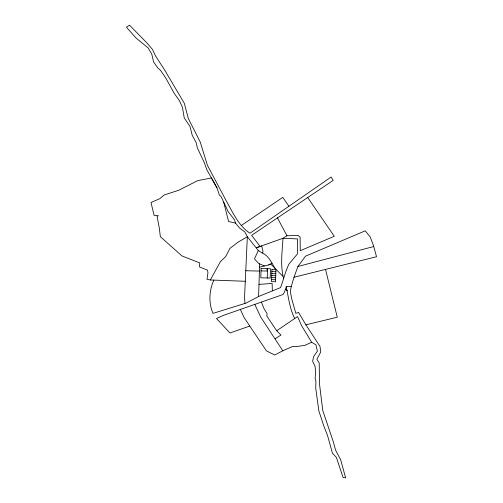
<?xml version="1.0" encoding="UTF-8"?>
<svg xmlns="http://www.w3.org/2000/svg" width="503" height="503" viewBox="0 0 503 503"><rect width="100%" height="100%" fill="white"/><g stroke="black" fill="none" stroke-linecap="round" stroke-linejoin="round"><path stroke-width="0.75" d="M294.01 277.247L376.527 256.725L373.503 245.671L370.239 237.014L365.235 230.839L305.522 256.178L297.914 266.477L294.01 277.247L291.25 286.603L286.182 286.603C288.546 297.26 289.609 308.509 294.708 318.5L276.681 330.779L266.753 315.897L267.15 313.727L263.993 308.603L261.39 302.039M213.857 280.108C209.179 290.288 208.387 303.114 213.033 313.369L246.162 303.064L258.605 296.487L259.636 263.88L258.567 263.333L254.455 258.926L258.291 250.563L247.35 236.724L244.81 231.921L239.529 228.004L235.486 223.081L234.618 220.081L228.123 211.543L221.062 196.579L219.377 195.001L216.982 187.833L211.43 177.961L197.666 180.652L178.703 190.272L164.047 195.032L159.74 198.716L150.988 202.502L154.107 215.416L158.363 215.661L157.099 216.535L159.332 228.092L160.338 236.68L181.979 255.958L199.766 262.912L199.408 266.911L207.544 270.161L207.928 272.651L207.035 279.36L210.336 279.976L245.263 281.271M267.124 268.652L267.043 271.06L261.019 270.865M267.225 278.002L267.527 268.665M258.605 296.487L280.624 287.584L283.667 278.499C280.102 265.578 282.24 251.689 282.994 238.284L286.968 235.775L298.191 235.511L300.128 237.114L300.228 250.714L334.281 236.291L307.673 197.453M291.25 286.603L290.325 291.652L291.828 299.228L295.871 313.375L298.524 312.388L305.887 324.825L319.971 346.347L320.776 351.937L316.877 359.249L319.21 363.028L319.499 383.952L322.744 410.429L333.458 442.212L335.564 450.128L340.688 459.874L345.643 477.85L343.103 477.567L336.375 457.428L332.414 453.14L327.598 435.724L323.712 425.739L318.864 410.932L315.727 388.165L315.928 381.268L315.148 378.25L315.689 371.497L314.979 366.071L312.615 361.211L313.683 356.533L317.38 351.182L315.966 344.869L311.653 342.247L301.479 325.441L297.531 316.544L294.708 318.5M283.667 278.499L285.534 272.318L288.697 264.427L297.449 253.889L297.499 238.906L282.994 238.284L256.335 247.772L260.095 246.426L251.632 235.31L333.219 180.363L331.087 177.062L249.978 233.235C238.485 225.753 232.839 212.379 226.243 200.867L207.437 165.355L200.263 142.097L188.323 118.482L184.324 103.31L164.437 69.666L155.597 56.034L152.39 49.325L147.197 43.227L129.529 25.15L126.473 27.237L136.011 38.021L148.096 47.842L151.743 54.06L153.635 62.076L157.917 68.106L160.463 70.269L165.864 78.185L174.283 93.426L179.502 100.801L182.432 107.321L184.243 117.922L189.996 126.498L192.247 135.332L196.22 142.802L197.302 147.744L204.243 162.551L207.035 170.146L216.982 187.833M286.264 286.886L284.56 291.878L283.07 294.494L223.257 315.45L216.523 318.531L229.978 332.999L249.765 326.045L266.427 350.849L274.676 355.005L282.805 350.773L292.809 346.391L297.719 346.378L304.981 345.335L311.653 342.247M275.084 268.445C271.582 262.767 268.86 255.845 262.308 253.028L263.05 251.632L261.661 245.873M210.336 279.976L220.427 261.629L225.684 256.587L229.997 248.337L237.844 242.308L247.35 236.724L244.565 296.915L244.917 303.46M241.295 225.514L282.774 197.365L288.929 206.255M275.147 338.777L280.995 335.042L276.681 330.779M268.709 264.924L271.922 263.138M297.914 266.477L373.735 246.533M259.529 267.187L271.029 264.352L282.736 276.166M305.887 324.825L337.268 317.204L325.516 269.407M258.976 284.384L272.123 283.453L272.362 290.929M245.741 270.74L259.403 271.067M271.853 271.601L275.87 271.733M271.79 273.613L275.807 273.739M271.721 275.619L275.738 275.751M271.658 277.631L275.675 277.757M271.595 279.637L275.613 279.769M235.486 223.081L228.569 221.515L223.697 202.156M259.636 263.88L264.477 265.968M258.291 250.563L262.308 253.028M285.459 289.238L287.433 290.803M249.765 326.045L243.924 317.242L240.44 309.622M282.805 350.773L260.736 317.116L254.795 304.334M277.36 217.724L286.968 235.775M261.095 268.457L260.793 277.794L270.186 278.096L270.488 268.759L261.095 268.457M271.916 269.595L271.526 281.649L275.543 281.774L275.933 269.727L271.916 269.595"/></g></svg>
